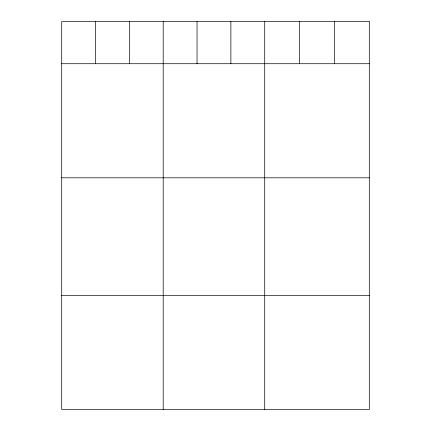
<?xml version="1.0" encoding="UTF-8"?>
<svg xmlns="http://www.w3.org/2000/svg" width="431" height="431" viewBox="0 0 431 431"><rect width="100%" height="100%" fill="white"/><g stroke="black" fill="none" stroke-linecap="round" stroke-linejoin="round"><path stroke-width="0.65" d="M61.698 63.718L369.302 63.718M61.698 177.809L369.302 177.809M61.698 295.359L369.302 295.359M334.44 21.55L334.44 63.718M299.577 21.55L299.577 63.718M264.715 21.55L264.715 409.45M230.881 21.55L230.881 63.718M197.042 21.55L197.042 63.718M163.209 21.55L163.209 409.45M129.37 21.55L129.37 63.718M95.537 21.55L95.537 63.718M369.302 21.55L61.698 21.55L61.698 409.45L369.302 409.45L369.302 21.55"/></g></svg>
